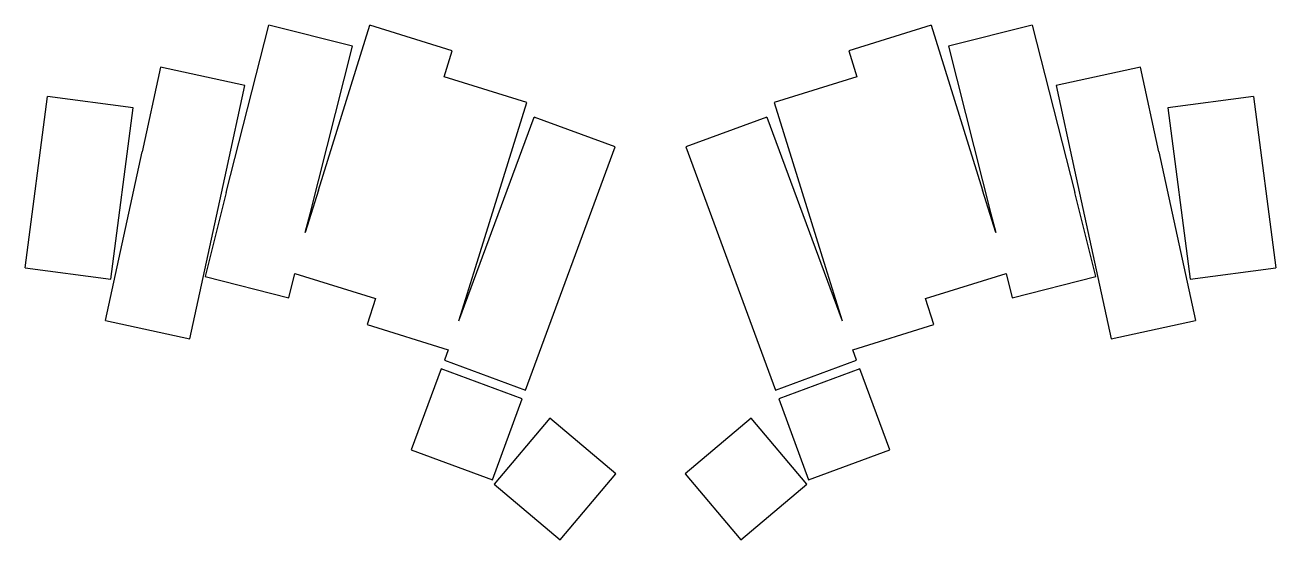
# Model space of a CAD drawing. Header units: millimetres. Extents: x -8 to 267, y -49 to 64.
import ezdxf

# ---------------------------------------------------------------- set-up
doc = ezdxf.new("R2010")
doc.units = ezdxf.units.MM

msp = doc.modelspace()

# ---------------------------------------------------------------- linework, layer by layer
for p, q in [((36.08, 27.19), (45.43, 64.02)), ((63.85, 59.34), (45.43, 64.02)), ((56.34, 27.7), (67.61, 63.99)), ((85.75, 58.36), (67.61, 63.99)), ((191.07, 63.99), (172.93, 58.36)), ((191.07, 63.99), (202.34, 27.7)), ((213.25, 64.02), (194.83, 59.34)), ((213.25, 64.02), (222.6, 27.19)), ((54.5, 22.51), (63.85, 59.34)), ((83.97, 52.63), (85.75, 58.36)), ((172.93, 58.36), (174.71, 52.63)), ((194.83, 59.34), (204.18, 22.51)), ((21.6, 54.74), (17.57, 36.17)), ((40.17, 50.71), (21.6, 54.74)), ((102.12, 46.99), (83.97, 52.63)), ((174.71, 52.63), (156.56, 46.99)), ((237.08, 54.74), (218.51, 50.71)), ((241.11, 36.17), (237.08, 54.74)), ((36.14, 32.14), (40.17, 50.71)), ((218.51, 50.71), (222.54, 32.14)), ((-8.18, 10.66), (-3.22, 48.33)), ((15.62, 45.85), (-3.22, 48.33)), ((90.85, 10.7), (102.12, 46.99)), ((156.56, 46.99), (167.83, 10.7)), ((261.9, 48.33), (243.06, 45.85)), ((261.9, 48.33), (266.86, 10.66)), ((10.66, 8.18), (15.62, 45.85)), ((243.06, 45.85), (248.02, 8.18)), ((87.22, -1), (103.74, 43.8)), ((121.57, 37.22), (103.74, 43.8)), ((154.94, 43.8), (137.11, 37.22)), ((154.94, 43.8), (171.46, -1)), ((9.51, -0.96), (17.57, 36.17)), ((101.84, -16.25), (121.57, 37.22)), ((137.11, 37.22), (156.84, -16.25)), ((241.11, 36.17), (249.17, -0.96)), ((28.08, -4.99), (36.14, 32.14)), ((222.54, 32.14), (230.6, -4.99)), ((56.34, 27.7), (53.45, 18.39)), ((205.23, 18.39), (202.34, 27.7)), ((36.08, 27.19), (31.4, 8.77)), ((227.28, 8.77), (222.6, 27.19)), ((53.45, 18.39), (54.5, 22.51)), ((204.18, 22.51), (205.23, 18.39)), ((-8.18, 10.66), (10.66, 8.18)), ((31.4, 8.77), (49.82, 4.09)), ((49.82, 4.09), (51.17, 9.41)), ((51.17, 9.41), (68.85, 3.92)), ((87.22, -1), (90.85, 10.7)), ((167.83, 10.7), (171.46, -1)), ((189.83, 3.92), (207.51, 9.41)), ((207.51, 9.41), (208.86, 4.09)), ((208.86, 4.09), (227.28, 8.77)), ((248.02, 8.18), (266.86, 10.66)), ((68.85, 3.92), (67.07, -1.81)), ((191.61, -1.81), (189.83, 3.92)), ((9.51, -0.96), (28.08, -4.99)), ((67.07, -1.81), (84.88, -7.34)), ((173.8, -7.34), (191.61, -1.81)), ((230.6, -4.99), (249.17, -0.96)), ((84.88, -7.34), (84.02, -9.68)), ((174.66, -9.68), (173.8, -7.34)), ((84.02, -9.68), (101.84, -16.25)), ((156.84, -16.25), (174.66, -9.68)), ((83.32, -11.55), (76.75, -29.38)), ((101.15, -18.13), (83.32, -11.55)), ((175.36, -11.55), (157.53, -18.13)), ((181.93, -29.38), (175.36, -11.55)), ((94.57, -35.96), (101.15, -18.13)), ((157.53, -18.13), (164.11, -35.96)), ((107.24, -22.39), (94.97, -36.89)), ((121.75, -34.66), (107.24, -22.39)), ((151.44, -22.39), (136.93, -34.66)), ((163.71, -36.89), (151.44, -22.39)), ((76.75, -29.38), (94.57, -35.96)), ((164.11, -35.96), (181.93, -29.38)), ((109.47, -49.17), (121.75, -34.66)), ((136.93, -34.66), (149.21, -49.17)), ((94.97, -36.89), (109.47, -49.17)), ((149.21, -49.17), (163.71, -36.89))]:
    msp.add_line(p, q)

doc.saveas('drawing.dxf')
